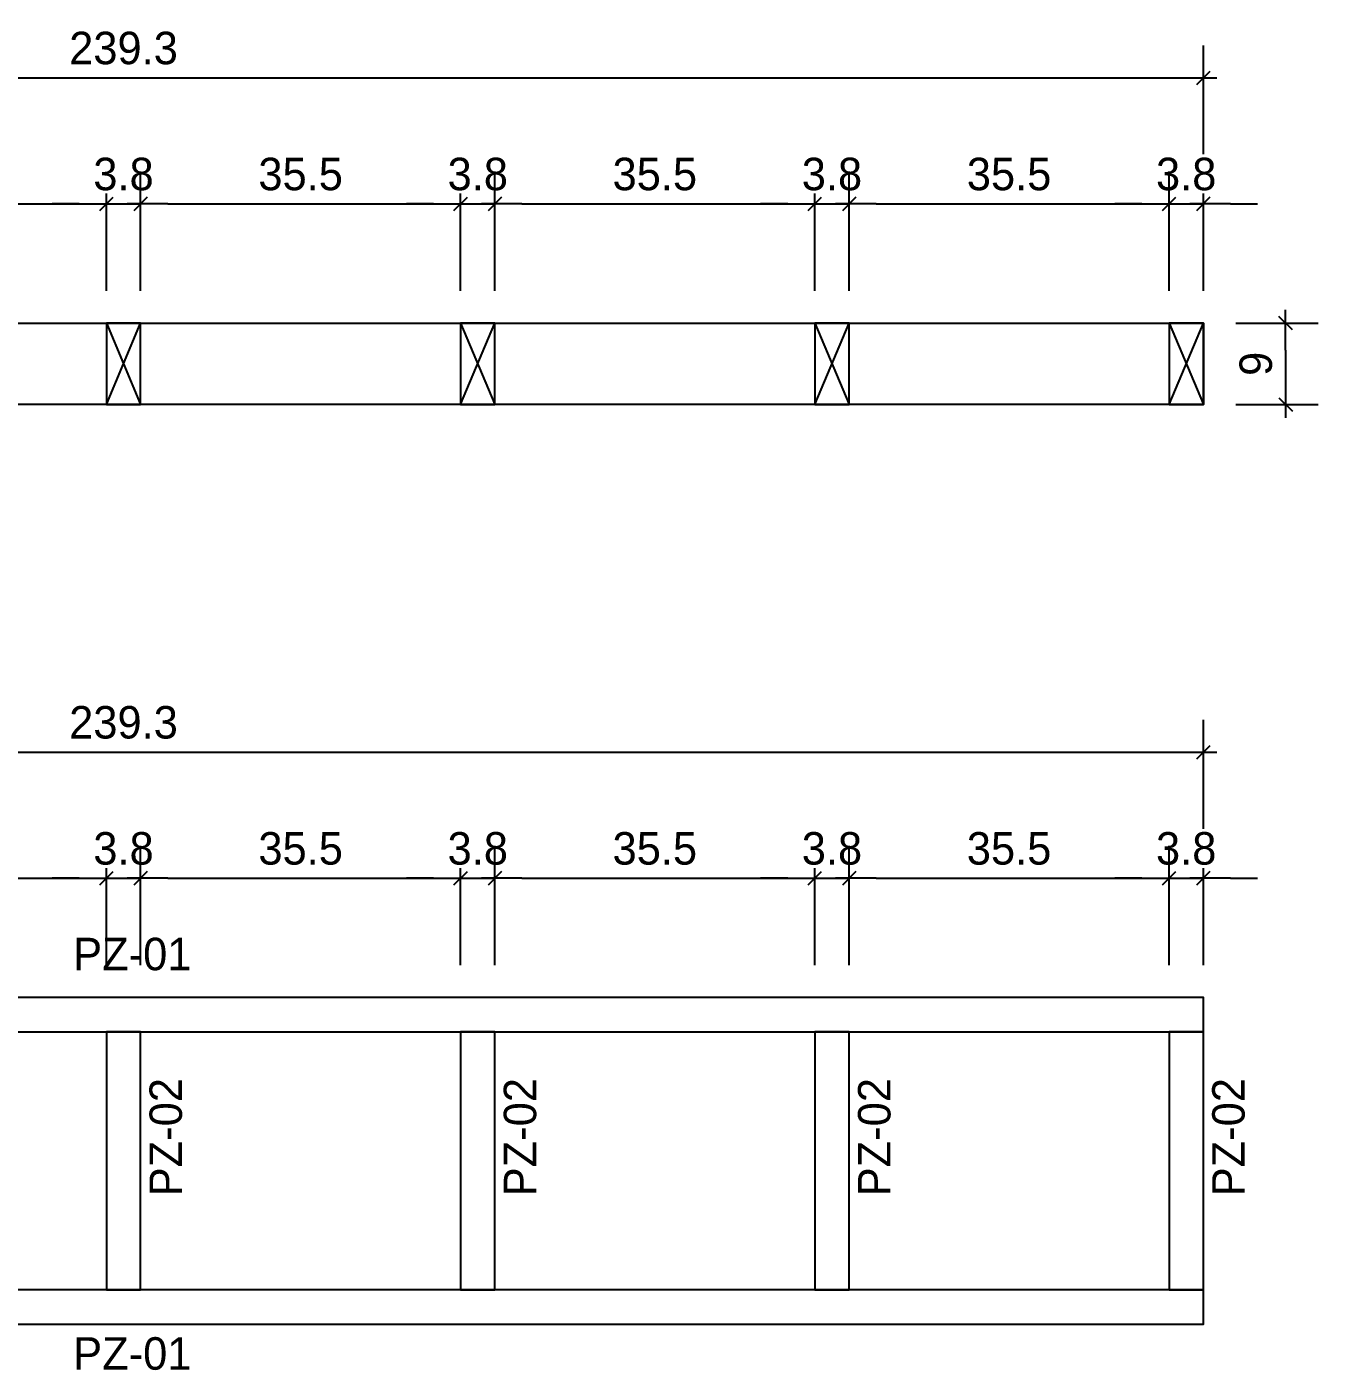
# Model space of a CAD drawing. Header units: millimetres. Extents: x 19458 to 19801, y 4351 to 4752.
# Drawn here: x 19599.936 to 19601.367, y 4507.336 to 4508.825 of the extents above; entities that cross this region are included whole.
import ezdxf

# ---------------------------------------------------------------- set-up
doc = ezdxf.new("R2010")
doc.units = ezdxf.units.MM
for name, color, linetype in [('0 @ 0.2', 7, 'Continuous'), ('PANELES PARED', 2, 'Continuous'), ('TEXTO @ 0.2', 2, 'Continuous')]:
    doc.layers.add(name, color=color, linetype=linetype)
doc.styles.add('century gothic', font='GOTHIC.TTF')
doc.dimstyles.new('ANOTATIVE CM SMCONSTRUCCIONES', dxfattribs={"dimscale": 0, "dimtxt": 0.18, "dimasz": 0.15, "dimexe": 0.18, "dimexo": 0.18, "dimgap": 0.07, "dimtad": 1, "dimdec": 1, "dimlfac": 100, "dimdsep": 46, "dimtxsty": 'century gothic', "dimblk1": 'FLECHA1', "dimblk2": 'FLECHA1', "dimsah": 1, "dimcen": 0.18, "dimdle": 0.075, "dimclrd": 1, "dimclre": 1, "dimclrt": 2, "dimaunit": 1, "dimadec": 0, "dimazin": 2, "dimtfac": 0.75, "dimtdec": 1, "dimtix": 1, "dimtmove": 2, "dimatfit": 3, "dimfxl": 0.09, "dimtvp": 1.5, "dimtfill": 1, "dimtolj": 1, "dimtzin": 0, "dimarcsym": 0})

# ---------------------------------------------------------------- blocks, each defined once
blk = doc.blocks.new('PL9')
at = {"layer": 'PANELES PARED'}
for points in [[(19481.377, 4520.735), (19481.377, 4520.697), (19483.7704, 4520.697), (19483.7704, 4520.735)], [(19481.415, 4520.697), (19481.377, 4520.697), (19481.377, 4520.411), (19481.415, 4520.411)], [(19481.8075, 4520.697), (19481.7695, 4520.697), (19481.7695, 4520.411), (19481.8075, 4520.411)], [(19482.2001, 4520.697), (19482.1621, 4520.697), (19482.1621, 4520.411), (19482.2001, 4520.411)], [(19482.5927, 4520.697), (19482.5547, 4520.697), (19482.5547, 4520.411), (19482.5927, 4520.411)], [(19482.9852, 4520.697), (19482.9472, 4520.697), (19482.9472, 4520.411), (19482.9852, 4520.411)], [(19483.3778, 4520.697), (19483.3398, 4520.697), (19483.3398, 4520.411), (19483.3778, 4520.411)], [(19483.7704, 4520.697), (19483.7324, 4520.697), (19483.7324, 4520.411), (19483.7704, 4520.411)], [(19481.377, 4520.411), (19481.377, 4520.373), (19483.7704, 4520.373), (19483.7704, 4520.411)]]:
    blk.add_lwpolyline(points, close=True, dxfattribs=at)
blk = doc.blocks.new('FLECHA1')
at = {"color": 1}
blk.add_line((-1, 0), (0.496, 0), dxfattribs=at)
at = {"color": 4}
blk.add_line((-0.246, -0.248), (0.248, 0.25), dxfattribs=at)
blk = doc.blocks.new('*D1308')
at = {"color": 1, "lineweight": -2, "transparency": 16777216}
for p, q in [((19598.8467, 4507.7853), (19598.8467, 4508.0571)), ((19601.2401, 4507.7853), (19601.2401, 4508.0571)), ((19598.8767, 4508.0211), (19601.2101, 4508.0211))]:
    blk.add_line(p, q, dxfattribs=at)
at = {"layer": 'Defpoints', "color": 0, "transparency": 16777216}
for p in [(19601.2401, 4508.0211), (19598.8467, 4507.7493), (19601.2401, 4507.7493)]:
    blk.add_point(p, dxfattribs=at)
at = {"color": 1, "lineweight": -2, "transparency": 16777216, "xscale": 0.03, "yscale": 0.03, "zscale": 0.03, "rotation": 180}
blk.add_blockref('FLECHA1', (19598.8467, 4508.0211), dxfattribs=at)
at = {"color": 1, "lineweight": -2, "transparency": 16777216, "xscale": 0.03, "yscale": 0.03, "zscale": 0.03}
blk.add_blockref('FLECHA1', (19601.2401, 4508.0211), dxfattribs=at)
at = {"color": 2, "transparency": 16777216, "insert": (19600.0434, 4508.054), "char_height": 0.036, "attachment_point": 5, "style": 'century gothic', "bg_fill": 3, "box_fill_scale": 1.1, "bg_fill_color": 256, "bg_fill_true_color": 13158600, "bg_fill_transparency": 0}
blk.add_mtext('\\A1;239.3', dxfattribs=at)
blk = doc.blocks.new('*D1309')
at = {"color": 1, "lineweight": -2, "transparency": 16777216}
for p, q in [((19601.2021, 4507.7853), (19601.2021, 4507.9174)), ((19601.2401, 4507.7853), (19601.2401, 4507.9174)), ((19601.1721, 4507.8814), (19601.1421, 4507.8814)), ((19601.2021, 4507.8814), (19601.2401, 4507.8814)), ((19601.2701, 4507.8814), (19601.3001, 4507.8814))]:
    blk.add_line(p, q, dxfattribs=at)
at = {"layer": 'Defpoints', "color": 0, "transparency": 16777216}
for p in [(19601.2401, 4507.8814), (19601.2021, 4507.7493), (19601.2401, 4507.7493)]:
    blk.add_point(p, dxfattribs=at)
at = {"color": 1, "lineweight": -2, "transparency": 16777216, "xscale": 0.03, "yscale": 0.03, "zscale": 0.03}
blk.add_blockref('FLECHA1', (19601.2021, 4507.8814), dxfattribs=at)
at = {"color": 1, "lineweight": -2, "transparency": 16777216, "xscale": 0.03, "yscale": 0.03, "zscale": 0.03, "rotation": 180}
blk.add_blockref('FLECHA1', (19601.2401, 4507.8814), dxfattribs=at)
at = {"color": 2, "transparency": 16777216, "insert": (19601.2211, 4507.9143), "char_height": 0.036, "attachment_point": 5, "style": 'century gothic', "bg_fill": 3, "box_fill_scale": 1.1, "bg_fill_color": 256, "bg_fill_true_color": 13158600, "bg_fill_transparency": 0}
blk.add_mtext('\\A1;3.8', dxfattribs=at)
blk = doc.blocks.new('*D1314')
at = {"color": 1, "lineweight": -2, "transparency": 16777216}
for p, q in [((19599.6698, 4507.7853), (19599.6698, 4507.9174)), ((19600.0244, 4507.7853), (19600.0244, 4507.9174)), ((19599.6998, 4507.8814), (19599.9944, 4507.8814))]:
    blk.add_line(p, q, dxfattribs=at)
at = {"layer": 'Defpoints', "color": 0, "transparency": 16777216}
for p in [(19600.0244, 4507.8814), (19599.6698, 4507.7493), (19600.0244, 4507.7493)]:
    blk.add_point(p, dxfattribs=at)
at = {"color": 1, "lineweight": -2, "transparency": 16777216, "xscale": 0.03, "yscale": 0.03, "zscale": 0.03, "rotation": 180}
blk.add_blockref('FLECHA1', (19599.6698, 4507.8814), dxfattribs=at)
at = {"color": 1, "lineweight": -2, "transparency": 16777216, "xscale": 0.03, "yscale": 0.03, "zscale": 0.03}
blk.add_blockref('FLECHA1', (19600.0244, 4507.8814), dxfattribs=at)
at = {"color": 2, "transparency": 16777216, "insert": (19599.8471, 4507.9143), "char_height": 0.036, "attachment_point": 5, "style": 'century gothic', "bg_fill": 3, "box_fill_scale": 1.1, "bg_fill_color": 256, "bg_fill_true_color": 13158600, "bg_fill_transparency": 0}
blk.add_mtext('\\A1;35.5', dxfattribs=at)
blk = doc.blocks.new('*D1315')
at = {"color": 1, "lineweight": -2, "transparency": 16777216}
for p, q in [((19600.0244, 4507.7853), (19600.0244, 4507.9174)), ((19600.0624, 4507.7853), (19600.0624, 4507.9174)), ((19599.9944, 4507.8814), (19599.9644, 4507.8814)), ((19600.0244, 4507.8814), (19600.0624, 4507.8814)), ((19600.0924, 4507.8814), (19600.1224, 4507.8814))]:
    blk.add_line(p, q, dxfattribs=at)
at = {"layer": 'Defpoints', "color": 0, "transparency": 16777216}
for p in [(19600.0624, 4507.8814), (19600.0244, 4507.7493), (19600.0624, 4507.7493)]:
    blk.add_point(p, dxfattribs=at)
at = {"color": 1, "lineweight": -2, "transparency": 16777216, "xscale": 0.03, "yscale": 0.03, "zscale": 0.03}
blk.add_blockref('FLECHA1', (19600.0244, 4507.8814), dxfattribs=at)
at = {"color": 1, "lineweight": -2, "transparency": 16777216, "xscale": 0.03, "yscale": 0.03, "zscale": 0.03, "rotation": 180}
blk.add_blockref('FLECHA1', (19600.0624, 4507.8814), dxfattribs=at)
at = {"color": 2, "transparency": 16777216, "insert": (19600.0434, 4507.9143), "char_height": 0.036, "attachment_point": 5, "style": 'century gothic', "bg_fill": 3, "box_fill_scale": 1.1, "bg_fill_color": 256, "bg_fill_true_color": 13158600, "bg_fill_transparency": 0}
blk.add_mtext('\\A1;3.8', dxfattribs=at)
blk = doc.blocks.new('*D1316')
at = {"color": 1, "lineweight": -2, "transparency": 16777216}
for p, q in [((19600.0624, 4507.7853), (19600.0624, 4507.9174)), ((19600.417, 4507.7853), (19600.417, 4507.9174)), ((19600.0924, 4507.8814), (19600.387, 4507.8814))]:
    blk.add_line(p, q, dxfattribs=at)
at = {"layer": 'Defpoints', "color": 0, "transparency": 16777216}
for p in [(19600.417, 4507.8814), (19600.0624, 4507.7493), (19600.417, 4507.7493)]:
    blk.add_point(p, dxfattribs=at)
at = {"color": 1, "lineweight": -2, "transparency": 16777216, "xscale": 0.03, "yscale": 0.03, "zscale": 0.03, "rotation": 180}
blk.add_blockref('FLECHA1', (19600.0624, 4507.8814), dxfattribs=at)
at = {"color": 1, "lineweight": -2, "transparency": 16777216, "xscale": 0.03, "yscale": 0.03, "zscale": 0.03}
blk.add_blockref('FLECHA1', (19600.417, 4507.8814), dxfattribs=at)
at = {"color": 2, "transparency": 16777216, "insert": (19600.2397, 4507.9143), "char_height": 0.036, "attachment_point": 5, "style": 'century gothic', "bg_fill": 3, "box_fill_scale": 1.1, "bg_fill_color": 256, "bg_fill_true_color": 13158600, "bg_fill_transparency": 0}
blk.add_mtext('\\A1;35.5', dxfattribs=at)
blk = doc.blocks.new('*D1317')
at = {"color": 1, "lineweight": -2, "transparency": 16777216}
for p, q in [((19600.417, 4507.7853), (19600.417, 4507.9174)), ((19600.455, 4507.7853), (19600.455, 4507.9174)), ((19600.387, 4507.8814), (19600.357, 4507.8814)), ((19600.417, 4507.8814), (19600.455, 4507.8814)), ((19600.485, 4507.8814), (19600.515, 4507.8814))]:
    blk.add_line(p, q, dxfattribs=at)
at = {"layer": 'Defpoints', "color": 0, "transparency": 16777216}
for p in [(19600.455, 4507.8814), (19600.417, 4507.7493), (19600.455, 4507.7493)]:
    blk.add_point(p, dxfattribs=at)
at = {"color": 1, "lineweight": -2, "transparency": 16777216, "xscale": 0.03, "yscale": 0.03, "zscale": 0.03}
blk.add_blockref('FLECHA1', (19600.417, 4507.8814), dxfattribs=at)
at = {"color": 1, "lineweight": -2, "transparency": 16777216, "xscale": 0.03, "yscale": 0.03, "zscale": 0.03, "rotation": 180}
blk.add_blockref('FLECHA1', (19600.455, 4507.8814), dxfattribs=at)
at = {"color": 2, "transparency": 16777216, "insert": (19600.436, 4507.9143), "char_height": 0.036, "attachment_point": 5, "style": 'century gothic', "bg_fill": 3, "box_fill_scale": 1.1, "bg_fill_color": 256, "bg_fill_true_color": 13158600, "bg_fill_transparency": 0}
blk.add_mtext('\\A1;3.8', dxfattribs=at)
blk = doc.blocks.new('*D1318')
at = {"color": 1, "lineweight": -2, "transparency": 16777216}
for p, q in [((19600.455, 4507.7853), (19600.455, 4507.9174)), ((19600.8095, 4507.7853), (19600.8095, 4507.9174)), ((19600.485, 4507.8814), (19600.7795, 4507.8814))]:
    blk.add_line(p, q, dxfattribs=at)
at = {"layer": 'Defpoints', "color": 0, "transparency": 16777216}
for p in [(19600.8095, 4507.8814), (19600.455, 4507.7493), (19600.8095, 4507.7493)]:
    blk.add_point(p, dxfattribs=at)
at = {"color": 1, "lineweight": -2, "transparency": 16777216, "xscale": 0.03, "yscale": 0.03, "zscale": 0.03, "rotation": 180}
blk.add_blockref('FLECHA1', (19600.455, 4507.8814), dxfattribs=at)
at = {"color": 1, "lineweight": -2, "transparency": 16777216, "xscale": 0.03, "yscale": 0.03, "zscale": 0.03}
blk.add_blockref('FLECHA1', (19600.8095, 4507.8814), dxfattribs=at)
at = {"color": 2, "transparency": 16777216, "insert": (19600.6322, 4507.9143), "char_height": 0.036, "attachment_point": 5, "style": 'century gothic', "bg_fill": 3, "box_fill_scale": 1.1, "bg_fill_color": 256, "bg_fill_true_color": 13158600, "bg_fill_transparency": 0}
blk.add_mtext('\\A1;35.5', dxfattribs=at)
blk = doc.blocks.new('*D1319')
at = {"color": 1, "lineweight": -2, "transparency": 16777216}
for p, q in [((19600.8095, 4507.7853), (19600.8095, 4507.9174)), ((19600.8475, 4507.7853), (19600.8475, 4507.9174)), ((19600.7795, 4507.8814), (19600.7495, 4507.8814)), ((19600.8095, 4507.8814), (19600.8475, 4507.8814)), ((19600.8775, 4507.8814), (19600.9075, 4507.8814))]:
    blk.add_line(p, q, dxfattribs=at)
at = {"layer": 'Defpoints', "color": 0, "transparency": 16777216}
for p in [(19600.8475, 4507.8814), (19600.8095, 4507.7493), (19600.8475, 4507.7493)]:
    blk.add_point(p, dxfattribs=at)
at = {"color": 1, "lineweight": -2, "transparency": 16777216, "xscale": 0.03, "yscale": 0.03, "zscale": 0.03}
blk.add_blockref('FLECHA1', (19600.8095, 4507.8814), dxfattribs=at)
at = {"color": 1, "lineweight": -2, "transparency": 16777216, "xscale": 0.03, "yscale": 0.03, "zscale": 0.03, "rotation": 180}
blk.add_blockref('FLECHA1', (19600.8475, 4507.8814), dxfattribs=at)
at = {"color": 2, "transparency": 16777216, "insert": (19600.8285, 4507.9143), "char_height": 0.036, "attachment_point": 5, "style": 'century gothic', "bg_fill": 3, "box_fill_scale": 1.1, "bg_fill_color": 256, "bg_fill_true_color": 13158600, "bg_fill_transparency": 0}
blk.add_mtext('\\A1;3.8', dxfattribs=at)
blk = doc.blocks.new('*D1320')
at = {"color": 1, "lineweight": -2, "transparency": 16777216}
for p, q in [((19600.8475, 4507.7853), (19600.8475, 4507.9174)), ((19601.2021, 4507.7853), (19601.2021, 4507.9174)), ((19600.8775, 4507.8814), (19601.1721, 4507.8814))]:
    blk.add_line(p, q, dxfattribs=at)
at = {"layer": 'Defpoints', "color": 0, "transparency": 16777216}
for p in [(19601.2021, 4507.8814), (19600.8475, 4507.7493), (19601.2021, 4507.7493)]:
    blk.add_point(p, dxfattribs=at)
at = {"color": 1, "lineweight": -2, "transparency": 16777216, "xscale": 0.03, "yscale": 0.03, "zscale": 0.03, "rotation": 180}
blk.add_blockref('FLECHA1', (19600.8475, 4507.8814), dxfattribs=at)
at = {"color": 1, "lineweight": -2, "transparency": 16777216, "xscale": 0.03, "yscale": 0.03, "zscale": 0.03}
blk.add_blockref('FLECHA1', (19601.2021, 4507.8814), dxfattribs=at)
at = {"color": 2, "transparency": 16777216, "insert": (19601.0248, 4507.9143), "char_height": 0.036, "attachment_point": 5, "style": 'century gothic', "bg_fill": 3, "box_fill_scale": 1.1, "bg_fill_color": 256, "bg_fill_true_color": 13158600, "bg_fill_transparency": 0}
blk.add_mtext('\\A1;35.5', dxfattribs=at)
blk = doc.blocks.new('*D1330')
at = {"color": 1, "lineweight": -2, "transparency": 16777216}
for p, q in [((19601.2761, 4508.4964), (19601.3673, 4508.4964)), ((19601.3313, 4508.4664), (19601.3313, 4508.4364)), ((19601.2761, 4508.4064), (19601.3673, 4508.4064))]:
    blk.add_line(p, q, dxfattribs=at)
at = {"layer": 'Defpoints', "color": 0, "transparency": 16777216}
for p in [(19601.2401, 4508.4964), (19601.2401, 4508.4064), (19601.3313, 4508.4064)]:
    blk.add_point(p, dxfattribs=at)
at = {"color": 1, "lineweight": -2, "transparency": 16777216, "xscale": 0.03, "yscale": 0.03, "zscale": 0.03}
for p, rotation in [((19601.3313, 4508.4964), 90), ((19601.3313, 4508.4064), 270)]:
    blk.add_blockref('FLECHA1', p, dxfattribs=dict(at, rotation=rotation))
at = {"color": 2, "transparency": 16777216, "insert": (19601.2984, 4508.4514), "char_height": 0.036, "attachment_point": 5, "rotation": 90, "style": 'century gothic', "bg_fill": 3, "box_fill_scale": 1.1, "bg_fill_color": 256, "bg_fill_true_color": 13158600, "bg_fill_transparency": 0}
blk.add_mtext('\\A1;9', dxfattribs=at)
blk = doc.blocks.new('PZ1')
at = {"layer": 'PANELES PARED'}
for p, q in [((19503.9863, 4507.8495), (19504.0243, 4507.7595)), ((19503.9863, 4507.7595), (19504.0243, 4507.8495))]:
    blk.add_line(p, q, dxfattribs=at)
blk.add_lwpolyline([(19503.9863, 4507.7595), (19504.0243, 4507.7595), (19504.0243, 4507.8495), (19503.9863, 4507.8495)], close=True, dxfattribs=at)
blk = doc.blocks.new('*D1366')
at = {"color": 1, "lineweight": -2, "transparency": 16777216}
for p, q in [((19598.8467, 4508.5324), (19598.8467, 4508.8042)), ((19601.2401, 4508.5324), (19601.2401, 4508.8042)), ((19598.8767, 4508.7682), (19601.2101, 4508.7682))]:
    blk.add_line(p, q, dxfattribs=at)
at = {"layer": 'Defpoints', "color": 0, "transparency": 16777216}
for p in [(19601.2401, 4508.7682), (19598.8467, 4508.4964), (19601.2401, 4508.4964)]:
    blk.add_point(p, dxfattribs=at)
at = {"color": 1, "lineweight": -2, "transparency": 16777216, "xscale": 0.03, "yscale": 0.03, "zscale": 0.03, "rotation": 180}
blk.add_blockref('FLECHA1', (19598.8467, 4508.7682), dxfattribs=at)
at = {"color": 1, "lineweight": -2, "transparency": 16777216, "xscale": 0.03, "yscale": 0.03, "zscale": 0.03}
blk.add_blockref('FLECHA1', (19601.2401, 4508.7682), dxfattribs=at)
at = {"color": 2, "transparency": 16777216, "insert": (19600.0434, 4508.8011), "char_height": 0.036, "attachment_point": 5, "style": 'century gothic', "bg_fill": 3, "box_fill_scale": 1.1, "bg_fill_color": 256, "bg_fill_true_color": 13158600, "bg_fill_transparency": 0}
blk.add_mtext('\\A1;239.3', dxfattribs=at)
blk = doc.blocks.new('*D1355')
at = {"color": 1, "lineweight": -2, "transparency": 16777216}
for p, q in [((19601.2021, 4508.5324), (19601.2021, 4508.6646)), ((19601.2401, 4508.5324), (19601.2401, 4508.6646)), ((19601.1721, 4508.6286), (19601.1421, 4508.6286)), ((19601.2021, 4508.6286), (19601.2401, 4508.6286)), ((19601.2701, 4508.6286), (19601.3001, 4508.6286))]:
    blk.add_line(p, q, dxfattribs=at)
at = {"layer": 'Defpoints', "color": 0, "transparency": 16777216}
for p in [(19601.2401, 4508.6286), (19601.2021, 4508.4964), (19601.2401, 4508.4964)]:
    blk.add_point(p, dxfattribs=at)
at = {"color": 1, "lineweight": -2, "transparency": 16777216, "xscale": 0.03, "yscale": 0.03, "zscale": 0.03}
blk.add_blockref('FLECHA1', (19601.2021, 4508.6286), dxfattribs=at)
at = {"color": 1, "lineweight": -2, "transparency": 16777216, "xscale": 0.03, "yscale": 0.03, "zscale": 0.03, "rotation": 180}
blk.add_blockref('FLECHA1', (19601.2401, 4508.6286), dxfattribs=at)
at = {"color": 2, "transparency": 16777216, "insert": (19601.2211, 4508.6615), "char_height": 0.036, "attachment_point": 5, "style": 'century gothic', "bg_fill": 3, "box_fill_scale": 1.1, "bg_fill_color": 256, "bg_fill_true_color": 13158600, "bg_fill_transparency": 0}
blk.add_mtext('\\A1;3.8', dxfattribs=at)
blk = doc.blocks.new('*D1360')
at = {"color": 1, "lineweight": -2, "transparency": 16777216}
for p, q in [((19599.6698, 4508.5324), (19599.6698, 4508.6646)), ((19600.0244, 4508.5324), (19600.0244, 4508.6646)), ((19599.6998, 4508.6286), (19599.9944, 4508.6286))]:
    blk.add_line(p, q, dxfattribs=at)
at = {"layer": 'Defpoints', "color": 0, "transparency": 16777216}
for p in [(19600.0244, 4508.6286), (19599.6698, 4508.4964), (19600.0244, 4508.4964)]:
    blk.add_point(p, dxfattribs=at)
at = {"color": 1, "lineweight": -2, "transparency": 16777216, "xscale": 0.03, "yscale": 0.03, "zscale": 0.03, "rotation": 180}
blk.add_blockref('FLECHA1', (19599.6698, 4508.6286), dxfattribs=at)
at = {"color": 1, "lineweight": -2, "transparency": 16777216, "xscale": 0.03, "yscale": 0.03, "zscale": 0.03}
blk.add_blockref('FLECHA1', (19600.0244, 4508.6286), dxfattribs=at)
at = {"color": 2, "transparency": 16777216, "insert": (19599.8471, 4508.6615), "char_height": 0.036, "attachment_point": 5, "style": 'century gothic', "bg_fill": 3, "box_fill_scale": 1.1, "bg_fill_color": 256, "bg_fill_true_color": 13158600, "bg_fill_transparency": 0}
blk.add_mtext('\\A1;35.5', dxfattribs=at)
blk = doc.blocks.new('*D1361')
at = {"color": 1, "lineweight": -2, "transparency": 16777216}
for p, q in [((19600.0244, 4508.5324), (19600.0244, 4508.6646)), ((19600.0624, 4508.5324), (19600.0624, 4508.6646)), ((19599.9944, 4508.6286), (19599.9644, 4508.6286)), ((19600.0244, 4508.6286), (19600.0624, 4508.6286)), ((19600.0924, 4508.6286), (19600.1224, 4508.6286))]:
    blk.add_line(p, q, dxfattribs=at)
at = {"layer": 'Defpoints', "color": 0, "transparency": 16777216}
for p in [(19600.0624, 4508.6286), (19600.0244, 4508.4964), (19600.0624, 4508.4964)]:
    blk.add_point(p, dxfattribs=at)
at = {"color": 1, "lineweight": -2, "transparency": 16777216, "xscale": 0.03, "yscale": 0.03, "zscale": 0.03}
blk.add_blockref('FLECHA1', (19600.0244, 4508.6286), dxfattribs=at)
at = {"color": 1, "lineweight": -2, "transparency": 16777216, "xscale": 0.03, "yscale": 0.03, "zscale": 0.03, "rotation": 180}
blk.add_blockref('FLECHA1', (19600.0624, 4508.6286), dxfattribs=at)
at = {"color": 2, "transparency": 16777216, "insert": (19600.0434, 4508.6615), "char_height": 0.036, "attachment_point": 5, "style": 'century gothic', "bg_fill": 3, "box_fill_scale": 1.1, "bg_fill_color": 256, "bg_fill_true_color": 13158600, "bg_fill_transparency": 0}
blk.add_mtext('\\A1;3.8', dxfattribs=at)
blk = doc.blocks.new('*D1362')
at = {"color": 1, "lineweight": -2, "transparency": 16777216}
for p, q in [((19600.0624, 4508.5324), (19600.0624, 4508.6646)), ((19600.417, 4508.5324), (19600.417, 4508.6646)), ((19600.0924, 4508.6286), (19600.387, 4508.6286))]:
    blk.add_line(p, q, dxfattribs=at)
at = {"layer": 'Defpoints', "color": 0, "transparency": 16777216}
for p in [(19600.417, 4508.6286), (19600.0624, 4508.4964), (19600.417, 4508.4964)]:
    blk.add_point(p, dxfattribs=at)
at = {"color": 1, "lineweight": -2, "transparency": 16777216, "xscale": 0.03, "yscale": 0.03, "zscale": 0.03, "rotation": 180}
blk.add_blockref('FLECHA1', (19600.0624, 4508.6286), dxfattribs=at)
at = {"color": 1, "lineweight": -2, "transparency": 16777216, "xscale": 0.03, "yscale": 0.03, "zscale": 0.03}
blk.add_blockref('FLECHA1', (19600.417, 4508.6286), dxfattribs=at)
at = {"color": 2, "transparency": 16777216, "insert": (19600.2397, 4508.6615), "char_height": 0.036, "attachment_point": 5, "style": 'century gothic', "bg_fill": 3, "box_fill_scale": 1.1, "bg_fill_color": 256, "bg_fill_true_color": 13158600, "bg_fill_transparency": 0}
blk.add_mtext('\\A1;35.5', dxfattribs=at)
blk = doc.blocks.new('*D1363')
at = {"color": 1, "lineweight": -2, "transparency": 16777216}
for p, q in [((19600.417, 4508.5324), (19600.417, 4508.6646)), ((19600.455, 4508.5324), (19600.455, 4508.6646)), ((19600.387, 4508.6286), (19600.357, 4508.6286)), ((19600.417, 4508.6286), (19600.455, 4508.6286)), ((19600.485, 4508.6286), (19600.515, 4508.6286))]:
    blk.add_line(p, q, dxfattribs=at)
at = {"layer": 'Defpoints', "color": 0, "transparency": 16777216}
for p in [(19600.455, 4508.6286), (19600.417, 4508.4964), (19600.455, 4508.4964)]:
    blk.add_point(p, dxfattribs=at)
at = {"color": 1, "lineweight": -2, "transparency": 16777216, "xscale": 0.03, "yscale": 0.03, "zscale": 0.03}
blk.add_blockref('FLECHA1', (19600.417, 4508.6286), dxfattribs=at)
at = {"color": 1, "lineweight": -2, "transparency": 16777216, "xscale": 0.03, "yscale": 0.03, "zscale": 0.03, "rotation": 180}
blk.add_blockref('FLECHA1', (19600.455, 4508.6286), dxfattribs=at)
at = {"color": 2, "transparency": 16777216, "insert": (19600.436, 4508.6615), "char_height": 0.036, "attachment_point": 5, "style": 'century gothic', "bg_fill": 3, "box_fill_scale": 1.1, "bg_fill_color": 256, "bg_fill_true_color": 13158600, "bg_fill_transparency": 0}
blk.add_mtext('\\A1;3.8', dxfattribs=at)
blk = doc.blocks.new('*D1364')
at = {"color": 1, "lineweight": -2, "transparency": 16777216}
for p, q in [((19600.455, 4508.5324), (19600.455, 4508.6646)), ((19600.8095, 4508.5324), (19600.8095, 4508.6646)), ((19600.485, 4508.6286), (19600.7795, 4508.6286))]:
    blk.add_line(p, q, dxfattribs=at)
at = {"layer": 'Defpoints', "color": 0, "transparency": 16777216}
for p in [(19600.8095, 4508.6286), (19600.455, 4508.4964), (19600.8095, 4508.4964)]:
    blk.add_point(p, dxfattribs=at)
at = {"color": 1, "lineweight": -2, "transparency": 16777216, "xscale": 0.03, "yscale": 0.03, "zscale": 0.03, "rotation": 180}
blk.add_blockref('FLECHA1', (19600.455, 4508.6286), dxfattribs=at)
at = {"color": 1, "lineweight": -2, "transparency": 16777216, "xscale": 0.03, "yscale": 0.03, "zscale": 0.03}
blk.add_blockref('FLECHA1', (19600.8095, 4508.6286), dxfattribs=at)
at = {"color": 2, "transparency": 16777216, "insert": (19600.6322, 4508.6615), "char_height": 0.036, "attachment_point": 5, "style": 'century gothic', "bg_fill": 3, "box_fill_scale": 1.1, "bg_fill_color": 256, "bg_fill_true_color": 13158600, "bg_fill_transparency": 0}
blk.add_mtext('\\A1;35.5', dxfattribs=at)
blk = doc.blocks.new('*D1367')
at = {"color": 1, "lineweight": -2, "transparency": 16777216}
for p, q in [((19600.8095, 4508.5324), (19600.8095, 4508.6646)), ((19600.8475, 4508.5324), (19600.8475, 4508.6646)), ((19600.7795, 4508.6286), (19600.7495, 4508.6286)), ((19600.8095, 4508.6286), (19600.8475, 4508.6286)), ((19600.8775, 4508.6286), (19600.9075, 4508.6286))]:
    blk.add_line(p, q, dxfattribs=at)
at = {"layer": 'Defpoints', "color": 0, "transparency": 16777216}
for p in [(19600.8475, 4508.6286), (19600.8095, 4508.4964), (19600.8475, 4508.4964)]:
    blk.add_point(p, dxfattribs=at)
at = {"color": 1, "lineweight": -2, "transparency": 16777216, "xscale": 0.03, "yscale": 0.03, "zscale": 0.03}
blk.add_blockref('FLECHA1', (19600.8095, 4508.6286), dxfattribs=at)
at = {"color": 1, "lineweight": -2, "transparency": 16777216, "xscale": 0.03, "yscale": 0.03, "zscale": 0.03, "rotation": 180}
blk.add_blockref('FLECHA1', (19600.8475, 4508.6286), dxfattribs=at)
at = {"color": 2, "transparency": 16777216, "insert": (19600.8285, 4508.6615), "char_height": 0.036, "attachment_point": 5, "style": 'century gothic', "bg_fill": 3, "box_fill_scale": 1.1, "bg_fill_color": 256, "bg_fill_true_color": 13158600, "bg_fill_transparency": 0}
blk.add_mtext('\\A1;3.8', dxfattribs=at)
blk = doc.blocks.new('*D1368')
at = {"color": 1, "lineweight": -2, "transparency": 16777216}
for p, q in [((19600.8475, 4508.5324), (19600.8475, 4508.6646)), ((19601.2021, 4508.5324), (19601.2021, 4508.6646)), ((19600.8775, 4508.6286), (19601.1721, 4508.6286))]:
    blk.add_line(p, q, dxfattribs=at)
at = {"layer": 'Defpoints', "color": 0, "transparency": 16777216}
for p in [(19601.2021, 4508.6286), (19600.8475, 4508.4964), (19601.2021, 4508.4964)]:
    blk.add_point(p, dxfattribs=at)
at = {"color": 1, "lineweight": -2, "transparency": 16777216, "xscale": 0.03, "yscale": 0.03, "zscale": 0.03, "rotation": 180}
blk.add_blockref('FLECHA1', (19600.8475, 4508.6286), dxfattribs=at)
at = {"color": 1, "lineweight": -2, "transparency": 16777216, "xscale": 0.03, "yscale": 0.03, "zscale": 0.03}
blk.add_blockref('FLECHA1', (19601.2021, 4508.6286), dxfattribs=at)
at = {"color": 2, "transparency": 16777216, "insert": (19601.0248, 4508.6615), "char_height": 0.036, "attachment_point": 5, "style": 'century gothic', "bg_fill": 3, "box_fill_scale": 1.1, "bg_fill_color": 256, "bg_fill_true_color": 13158600, "bg_fill_transparency": 0}
blk.add_mtext('\\A1;35.5', dxfattribs=at)

msp = doc.modelspace()

# ---------------------------------------------------------------- linework, layer by layer
at = {"layer": 'PANELES PARED'}
msp.add_lwpolyline([(19598.8467, 4508.4964), (19601.2401, 4508.4964), (19601.2401, 4508.4064), (19598.8467, 4508.4064)], close=True, dxfattribs=at)

# ---------------------------------------------------------------- block references
for name, p in [('PZ1', (96.0381, 0.6469)), ('PZ1', (96.4307, 0.6469)), ('PZ1', (96.8232, 0.6469)), ('PL9', (117.4697, -12.9857))]:
    msp.add_blockref(name, p)

# ---------------------------------------------------------------- texts
at = {"layer": 'TEXTO @ 0.2', "color": 2, "char_height": 0.036, "width": 0.095414, "attachment_point": 1, "rotation": 90, "style": 'century gothic'}
for insert in [(19600.0722, 4507.529), (19600.4648, 4507.529), (19600.8574, 4507.529), (19601.2499, 4507.529)]:
    msp.add_mtext('PZ-02 ', dxfattribs=dict(at, insert=insert))
at = {"layer": 'TEXTO @ 0.2', "color": 2, "insert": (19599.9876, 4507.3729), "char_height": 0.036, "width": 0.095414, "attachment_point": 1, "style": 'century gothic'}
msp.add_mtext('PZ-01 ', dxfattribs=at)

# ---------------------------------------------------------------- next in the draw order: dimensions: what is measured, and where the dimension line sits
at = {"layer": '0 @ 0.2'}
dim = msp.add_linear_dim(base=(19601.3313, 4508.4064), p1=(19601.2401, 4508.4964), p2=(19601.2401, 4508.4064), angle=90, dimstyle='ANOTATIVE CM SMCONSTRUCCIONES', override={"dimscale": 0.2, "dimtix": 1, "dimtofl": 1, "dimtmove": 2, "dimatfit": 3}, dxfattribs=at)
dim.commit()
dim.dimension.update_dxf_attribs({"geometry": '*D1330', "text_midpoint": (19601.2984, 4508.4514)})
dim = msp.add_linear_dim(base=(19601.2401, 4508.0211), p1=(19598.8467, 4507.7493), p2=(19601.2401, 4507.7493), dimstyle='ANOTATIVE CM SMCONSTRUCCIONES', override={"dimscale": 0.2, "dimtix": 1, "dimtofl": 1, "dimtmove": 2, "dimatfit": 3}, dxfattribs=at)
dim.commit()
dim.dimension.update_dxf_attribs({"geometry": '*D1308', "text_midpoint": (19600.0434, 4508.054)})

# ---------------------------------------------------------------- next in the draw order: block references
msp.add_blockref('PZ1', (97.2158, 0.6469))

# ---------------------------------------------------------------- next in the draw order: dimensions: what is measured, and where the dimension line sits
for base, p1, p2, picture, middle in [((19600.0244, 4507.8814), (19599.6698, 4507.7493), (19600.0244, 4507.7493), '*D1314', (19599.8471, 4507.9143)), ((19601.2401, 4507.8814), (19601.2021, 4507.7493), (19601.2401, 4507.7493), '*D1309', (19601.2211, 4507.9143))]:
    dim = msp.add_linear_dim(base=base, p1=p1, p2=p2, dimstyle='ANOTATIVE CM SMCONSTRUCCIONES', override={"dimscale": 0.2, "dimtix": 1, "dimtofl": 1, "dimtmove": 2, "dimatfit": 3}, dxfattribs=at)
    dim.commit()
    dim.dimension.update_dxf_attribs({"geometry": picture, "text_midpoint": middle})

# ---------------------------------------------------------------- next in the draw order: dimensions: what is measured, and where the dimension line sits
for base, p1, p2, picture, middle in [((19601.2401, 4508.7682), (19598.8467, 4508.4964), (19601.2401, 4508.4964), '*D1366', (19600.0434, 4508.8011)), ((19600.0624, 4507.8814), (19600.0244, 4507.7493), (19600.0624, 4507.7493), '*D1315', (19600.0434, 4507.9143))]:
    dim = msp.add_linear_dim(base=base, p1=p1, p2=p2, dimstyle='ANOTATIVE CM SMCONSTRUCCIONES', override={"dimscale": 0.2, "dimtix": 1, "dimtofl": 1, "dimtmove": 2, "dimatfit": 3}, dxfattribs=at)
    dim.commit()
    dim.dimension.update_dxf_attribs({"geometry": picture, "text_midpoint": middle})

# ---------------------------------------------------------------- next in the draw order: dimensions: what is measured, and where the dimension line sits
for base, p1, p2, picture, middle in [((19600.0244, 4508.6286), (19599.6698, 4508.4964), (19600.0244, 4508.4964), '*D1360', (19599.8471, 4508.6615)), ((19601.2401, 4508.6286), (19601.2021, 4508.4964), (19601.2401, 4508.4964), '*D1355', (19601.2211, 4508.6615)), ((19600.417, 4507.8814), (19600.0624, 4507.7493), (19600.417, 4507.7493), '*D1316', (19600.2397, 4507.9143))]:
    dim = msp.add_linear_dim(base=base, p1=p1, p2=p2, dimstyle='ANOTATIVE CM SMCONSTRUCCIONES', override={"dimscale": 0.2, "dimtix": 1, "dimtofl": 1, "dimtmove": 2, "dimatfit": 3}, dxfattribs=at)
    dim.commit()
    dim.dimension.update_dxf_attribs({"geometry": picture, "text_midpoint": middle})

# ---------------------------------------------------------------- next in the draw order: texts
at = {"layer": 'TEXTO @ 0.2', "color": 2, "insert": (19599.9876, 4507.8155), "char_height": 0.036, "width": 0.095414, "attachment_point": 1, "style": 'century gothic'}
msp.add_mtext('PZ-01 ', dxfattribs=at)

# ---------------------------------------------------------------- next in the draw order: dimensions: what is measured, and where the dimension line sits
at = {"layer": '0 @ 0.2'}
for base, p1, p2, picture, middle in [((19600.0624, 4508.6286), (19600.0244, 4508.4964), (19600.0624, 4508.4964), '*D1361', (19600.0434, 4508.6615)), ((19600.455, 4507.8814), (19600.417, 4507.7493), (19600.455, 4507.7493), '*D1317', (19600.436, 4507.9143))]:
    dim = msp.add_linear_dim(base=base, p1=p1, p2=p2, dimstyle='ANOTATIVE CM SMCONSTRUCCIONES', override={"dimscale": 0.2, "dimtix": 1, "dimtofl": 1, "dimtmove": 2, "dimatfit": 3}, dxfattribs=at)
    dim.commit()
    dim.dimension.update_dxf_attribs({"geometry": picture, "text_midpoint": middle})

# ---------------------------------------------------------------- next in the draw order: dimensions: what is measured, and where the dimension line sits
for base, p1, p2, picture, middle in [((19600.417, 4508.6286), (19600.0624, 4508.4964), (19600.417, 4508.4964), '*D1362', (19600.2397, 4508.6615)), ((19600.80953, 4507.88144), (19600.45496, 4507.74926), (19600.80953, 4507.74926), '*D1318', (19600.63225, 4507.91435))]:
    dim = msp.add_linear_dim(base=base, p1=p1, p2=p2, dimstyle='ANOTATIVE CM SMCONSTRUCCIONES', override={"dimscale": 0.2, "dimtix": 1, "dimtofl": 1, "dimtmove": 2, "dimatfit": 3}, dxfattribs=at)
    dim.commit()
    dim.dimension.update_dxf_attribs({"geometry": picture, "text_midpoint": middle})

# ---------------------------------------------------------------- next in the draw order: dimensions: what is measured, and where the dimension line sits
for base, p1, p2, picture, middle in [((19600.455, 4508.6286), (19600.417, 4508.4964), (19600.455, 4508.4964), '*D1363', (19600.436, 4508.6615)), ((19600.8475, 4507.8814), (19600.8095, 4507.7493), (19600.8475, 4507.7493), '*D1319', (19600.8285, 4507.9143))]:
    dim = msp.add_linear_dim(base=base, p1=p1, p2=p2, dimstyle='ANOTATIVE CM SMCONSTRUCCIONES', override={"dimscale": 0.2, "dimtix": 1, "dimtofl": 1, "dimtmove": 2, "dimatfit": 3}, dxfattribs=at)
    dim.commit()
    dim.dimension.update_dxf_attribs({"geometry": picture, "text_midpoint": middle})

# ---------------------------------------------------------------- next in the draw order: dimensions: what is measured, and where the dimension line sits
for base, p1, p2, picture, middle in [((19600.80953, 4508.62856), (19600.45496, 4508.49638), (19600.80953, 4508.49638), '*D1364', (19600.63225, 4508.66147)), ((19601.2021, 4507.8814), (19600.8475, 4507.7493), (19601.2021, 4507.7493), '*D1320', (19601.0248, 4507.9143))]:
    dim = msp.add_linear_dim(base=base, p1=p1, p2=p2, dimstyle='ANOTATIVE CM SMCONSTRUCCIONES', override={"dimscale": 0.2, "dimtix": 1, "dimtofl": 1, "dimtmove": 2, "dimatfit": 3}, dxfattribs=at)
    dim.commit()
    dim.dimension.update_dxf_attribs({"geometry": picture, "text_midpoint": middle})

# ---------------------------------------------------------------- next in the draw order: dimensions: what is measured, and where the dimension line sits
dim = msp.add_linear_dim(base=(19600.8475, 4508.6286), p1=(19600.8095, 4508.4964), p2=(19600.8475, 4508.4964), dimstyle='ANOTATIVE CM SMCONSTRUCCIONES', override={"dimscale": 0.2, "dimtix": 1, "dimtofl": 1, "dimtmove": 2, "dimatfit": 3}, dxfattribs=at)
dim.commit()
dim.dimension.update_dxf_attribs({"geometry": '*D1367', "text_midpoint": (19600.8285, 4508.6615)})

# ---------------------------------------------------------------- next in the draw order: dimensions: what is measured, and where the dimension line sits
dim = msp.add_linear_dim(base=(19601.2021, 4508.6286), p1=(19600.8475, 4508.4964), p2=(19601.2021, 4508.4964), dimstyle='ANOTATIVE CM SMCONSTRUCCIONES', override={"dimscale": 0.2, "dimtix": 1, "dimtofl": 1, "dimtmove": 2, "dimatfit": 3}, dxfattribs=at)
dim.commit()
dim.dimension.update_dxf_attribs({"geometry": '*D1368', "text_midpoint": (19601.0248, 4508.6615)})

doc.saveas('drawing.dxf')
